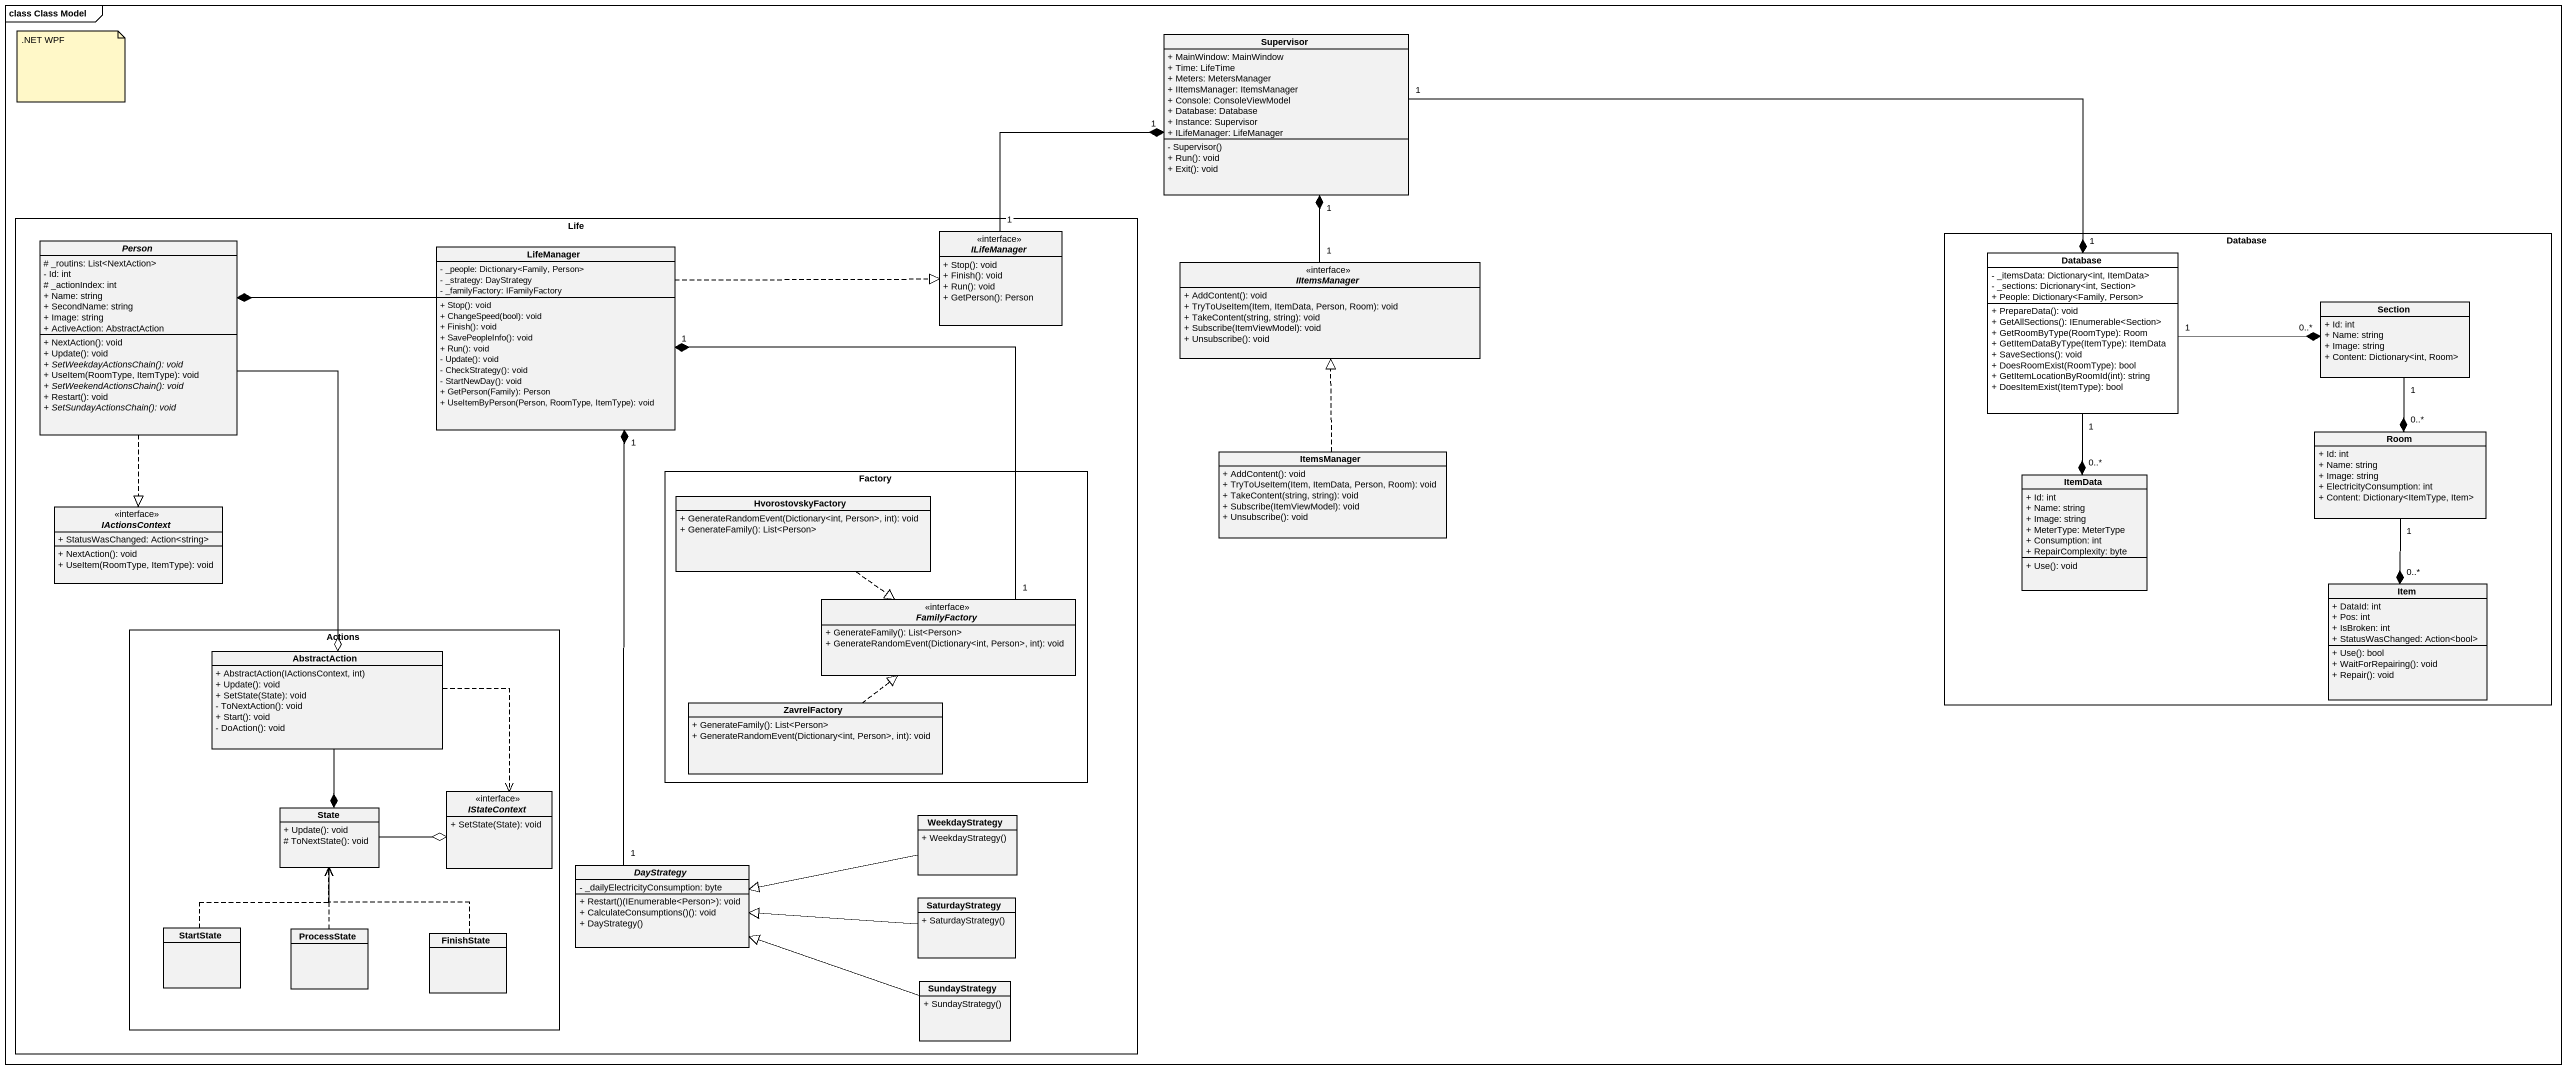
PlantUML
@startuml
mainframe class Class Model
hide circle
hide empty members
skinparam classAttributeIconSize 0
class Supervisor {
  + MainWindow: MainWindow
  + Time: LifeTime
  + Meters: MetersManager
  + IItemsManager: ItemsManager
  + Console: ConsoleViewModel
  + Database: Database
  + Instance: Supervisor
  + ILifeManager: LifeManager
  - Supervisor()
  + Run(): void
  + Exit(): void
}
rectangle Life {
  abstract class "Person" as Person_ {
    # _routins: List<NextAction>
    - Id: int
    # _actionIndex: int
    + Name: string
    + SecondName: string
    + Image: string
    + ActiveAction: AbstractAction
    + NextAction(): void
    + Update(): void
    {abstract} + SetWeekdayActionsChain(): void
    + UseItem(RoomType, ItemType): void
    {abstract} + SetWeekendActionsChain(): void
    + Restart(): void
    {abstract} + SetSundayActionsChain(): void
  }
  class LifeManager {
    - _people: Dictionary<Family, Person>
    - _strategy: DayStrategy
    - _familyFactory: IFamilyFactory
    + Stop(): void
    + ChangeSpeed(bool): void
    + Finish(): void
    + SavePeopleInfo(): void
    + Run(): void
    - Update(): void
    - CheckStrategy(): void
    - StartNewDay(): void
    + GetPerson(Family): Person
    + UseItemByPerson(Person, RoomType, ItemType): void
  }
  interface ILifeManager {
    + Stop(): void
    + Finish(): void
    + Run(): void
    + GetPerson(): Person
  }
  rectangle Factory {
    class HvorostovskyFactory {
      + GenerateRandomEvent(Dictionary<int, Person>, int): void
      + GenerateFamily(): List<Person>
    }
    interface FamilyFactory {
      + GenerateFamily(): List<Person>
      + GenerateRandomEvent(Dictionary<int, Person>, int): void
    }
    class ZavrelFactory {
      + GenerateFamily(): List<Person>
      + GenerateRandomEvent(Dictionary<int, Person>, int): void
    }
  }
  interface IActionsContext {
    + StatusWasChanged: Action<string>
    + NextAction(): void
    + UseItem(RoomType, ItemType): void
  }
  rectangle Actions {
    class AbstractAction {
      + AbstractAction(IActionsContext, int)
      + Update(): void
      + SetState(State): void
      - ToNextAction(): void
      + Start(): void
      - DoAction(): void
    }
    interface IStateContext {
      + SetState(State): void
    }
    class "State" as State_ {
      + Update(): void
      # ToNextState(): void
    }
    class StartState
    class ProcessState
    class FinishState
  }
  class WeekdayStrategy {
    + WeekdayStrategy()
  }
  abstract class DayStrategy {
    - _dailyElectricityConsumption: byte
    + Restart()(IEnumerable<Person>): void
    + CalculateConsumptions()(): void
    + DayStrategy()
  }
  class SaturdayStrategy {
    + SaturdayStrategy()
  }
  class SundayStrategy {
    + SundayStrategy()
  }
}
interface IItemsManager {
  + AddContent(): void
  + TryToUseItem(Item, ItemData, Person, Room): void
  + TakeContent(string, string): void
  + Subscribe(ItemViewModel): void
  + Unsubscribe(): void
}
rectangle "Database" as Database_ {
  class "Database" as Database__2 #FFFFFF {
    - _itemsData: Dictionary<int, ItemData>
    - _sections: Dicrionary<int, Section>
    + People: Dictionary<Family, Person>
    + PrepareData(): void
    + GetAllSections(): IEnumerable<Section>
    + GetRoomByType(RoomType): Room
    + GetItemDataByType(ItemType): ItemData
    + SaveSections(): void
    + DoesRoomExist(RoomType): bool
    + GetItemLocationByRoomId(int): string
    + DoesItemExist(ItemType): bool
  }
  class Section {
    + Id: int
    + Name: string
    + Image: string
    + Content: Dictionary<int, Room>
  }
  class Room {
    + Id: int
    + Name: string
    + Image: string
    + ElectricityConsumption: int
    + Content: Dictionary<ItemType, Item>
  }
  class ItemData {
    + Id: int
    + Name: string
    + Image: string
    + MeterType: MeterType
    + Consumption: int
    + RepairComplexity: byte
    + Use(): void
  }
  class Item {
    + DataId: int
    + Pos: int
    + IsBroken: int
    + StatusWasChanged: Action<bool>
    + Use(): bool
    + WaitForRepairing(): void
    + Repair(): void
  }
}
class ItemsManager {
  + AddContent(): void
  + TryToUseItem(Item, ItemData, Person, Room): void
  + TakeContent(string, string): void
  + Subscribe(ItemViewModel): void
  + Unsubscribe(): void
}
Supervisor "1" -right-* "1" Database__2
Person_ ..|> IActionsContext
Person_ --o AbstractAction
LifeManager -left-* Person_
LifeManager .right.|> ILifeManager
ILifeManager "1" -right-* "1" Supervisor
IItemsManager "1" -up-* "1" Supervisor
Database__2 "1" -right-* "0..*" Section
Database__2 "1" --* "0..*" ItemData
Section "1" --* "0..*" Room
ItemsManager .up.|> IItemsManager
Room "1" --* "0..*" Item
HvorostovskyFactory ..|> FamilyFactory
FamilyFactory "1" -up-* "1" LifeManager
AbstractAction ..> IStateContext
AbstractAction --* State_
ZavrelFactory .up.|> FamilyFactory
State_ -right-o IStateContext
WeekdayStrategy -left-|> DayStrategy
DayStrategy "1" -up-* "1" LifeManager
SaturdayStrategy -left-|> DayStrategy
StartState .up.> State_
ProcessState .up.> State_
FinishState .up.> State_
SundayStrategy -left-|> DayStrategy
note as N1
  .NET WPF
end note
@enduml
